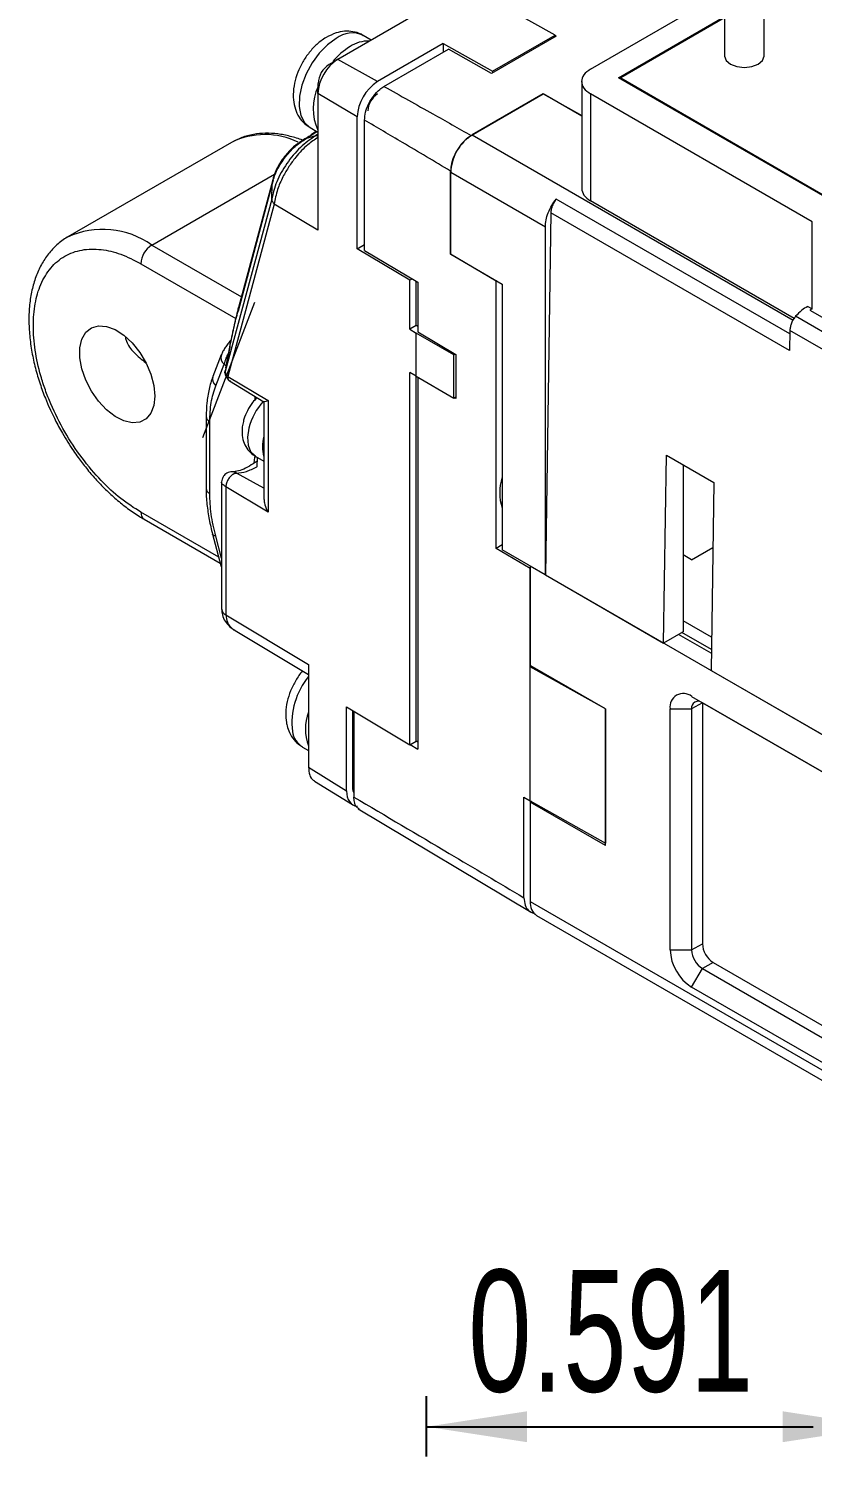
# Model space of a CAD drawing. Header units: inches. Extents: x 0.2 to 16.3, y 0.2 to 11.5.
# Drawn here: x 10.367 to 11.38, y 8.678 to 10.546 of the extents above; entities that cross this region are included whole.
import ezdxf

# ---------------------------------------------------------------- set-up
doc = ezdxf.new("R2010")
doc.units = ezdxf.units.IN
doc.header["$MEASUREMENT"] = 0
doc.linetypes.add('CENTERX2', pattern=[0.8, 0.5, -0.1, 0.1, -0.1])
doc.layers.add('CENTER_LINE', color=7, linetype='CENTERX2')
doc.styles.add('SLDTEXTSTYLE0', font='TXT', dxfattribs={"width": 0.7})
doc.dimstyles.new('SLDDIMSTYLE2', dxfattribs={"dimtxt": 0.15748, "dimasz": 0.13, "dimexe": 0, "dimexo": 0.0625, "dimgap": 0.03937, "dimtad": 1, "dimdec": 3, "dimrnd": 1e-09, "dimdsep": 46, "dimtxsty": 'SLDTEXTSTYLE0', "dimsah": 1, "dimcen": 0.09, "dimadec": 0, "dimazin": 2, "dimtfac": 1, "dimtdec": 3, "dimtofl": 0, "dimtmove": 0, "dimatfit": 3, "dimfxl": 1, "dimfrac": 2, "dimtolj": 1, "dimtzin": 12, "dimarcsym": 0})

# ---------------------------------------------------------------- blocks, each defined once
blk = doc.blocks.new('_D_14')
at = {"layer": 'CENTER_LINE'}
for p, q in [((10.8816, 7.8985), (10.8816, 8.7765)), ((11.4722, 7.8985), (11.4722, 8.7765)), ((10.8816, 8.7371), (11.4722, 8.7371))]:
    blk.add_line(p, q, dxfattribs=at)
for points in [[(10.8816, 8.7371), (11.0116, 8.7171), (11.0116, 8.7571)], [(11.4722, 8.7371), (11.3422, 8.7571), (11.3422, 8.7171)]]:
    blk.add_solid(points, dxfattribs=at)
at = {"layer": 'CENTER_LINE', "insert": (10.9354, 8.9401), "char_height": 0.15748, "attachment_point": 1, "style": 'SLDTEXTSTYLE0'}
blk.add_mtext('0.591', dxfattribs=at)

msp = doc.modelspace()

# ---------------------------------------------------------------- linework, layer by layer
at = {"color": 7, "linetype": 'Continuous', "lineweight": 18}
for p, q in [((11.2671, 10.6391), (11.2671, 10.5105)), ((11.3183, 10.5105), (11.3183, 10.6391)), ((10.914, 10.5914), (10.7666, 10.5063)), ((11.0937, 10.4937), (11.2671, 10.5938)), ((11.0478, 10.5376), (10.9837, 10.5732)), ((11.1299, 10.4824), (11.2671, 10.5617)), ((11.2671, 10.56), (11.1327, 10.4824)), ((10.8099, 10.5313), (10.7996, 10.5372)), ((11.0491, 10.5364), (10.9656, 10.4881)), ((10.967, 10.491), (11.0478, 10.5376)), ((11.0478, 10.5376), (11.0478, 10.5356)), ((11.0478, 10.5371), (11.0491, 10.5364)), ((10.903, 10.5266), (10.8181, 10.4776)), ((10.8264, 10.4713), (10.9099, 10.5195)), ((10.903, 10.5266), (10.967, 10.491)), ((10.903, 10.5266), (10.903, 10.5155)), ((10.9656, 10.4881), (10.9099, 10.5195)), ((10.7666, 10.5063), (10.7554, 10.4996)), ((10.8181, 10.4776), (10.7666, 10.5063)), ((10.967, 10.491), (10.967, 10.489)), ((11.0822, 10.4776), (11.0822, 10.3394)), ((11.411, 10.3201), (11.1299, 10.4824)), ((11.1327, 10.4808), (11.1327, 10.4824)), ((11.1327, 10.4824), (11.411, 10.3217)), ((10.741, 10.462), (10.7412, 10.475)), ((10.741, 10.462), (10.741, 10.2852)), ((10.7916, 10.4317), (10.741, 10.462)), ((10.9392, 10.4078), (11.0324, 10.4616)), ((11.0324, 10.4615), (10.9406, 10.4085)), ((11.0324, 10.4616), (11.0822, 10.4336)), ((11.0324, 10.4615), (11.0324, 10.4616)), ((11.0822, 10.4328), (11.0324, 10.4615)), ((11.3804, 10.296), (11.0937, 10.4615)), ((11.0937, 10.4615), (11.0937, 10.3233)), ((10.7916, 10.2613), (10.7916, 10.4317)), ((10.8012, 10.2588), (10.8012, 10.4277)), ((10.7378, 10.4074), (10.7248, 10.4033)), ((10.7307, 10.4179), (10.741, 10.412)), ((10.741, 10.4096), (10.7378, 10.4074)), ((10.6291, 10.3988), (10.4175, 10.2766)), ((10.6817, 10.3454), (10.6375, 10.1806)), ((10.6824, 10.3503), (10.6382, 10.1853)), ((10.6812, 10.3254), (10.6817, 10.3454)), ((10.683, 10.3496), (10.6817, 10.3454)), ((10.9126, 10.2542), (10.9126, 10.3618)), ((10.9127, 10.3602), (11.0352, 10.2895)), ((10.9127, 10.2542), (10.9127, 10.3602)), ((10.6812, 10.3254), (10.6211, 10.1024)), ((10.6844, 10.319), (10.6242, 10.096)), ((10.741, 10.2852), (10.6844, 10.319)), ((11.3572, 10.1712), (11.0937, 10.3233)), ((11.0422, 10.3078), (11.0352, 9.8395)), ((11.0352, 9.8395), (11.0352, 10.2895)), ((11.3513, 10.1294), (11.0422, 10.3078)), ((11.3804, 10.1834), (11.3804, 10.296)), ((10.7916, 10.2613), (10.8012, 10.2669)), ((10.86, 10.2204), (10.7916, 10.2613)), ((10.8012, 10.2588), (10.87, 10.2182)), ((10.9717, 10.2192), (10.9126, 10.2542)), ((10.9126, 10.2542), (10.9127, 10.2542)), ((10.9127, 10.2542), (10.9795, 10.2156)), ((10.8631, 10.2222), (10.86, 10.2204)), ((10.86, 10.1571), (10.86, 10.2204)), ((10.8682, 10.1618), (10.8682, 10.2192)), ((10.87, 10.2182), (10.87, 10.1539)), ((10.9725, 10.2196), (10.9717, 10.2192)), ((10.9717, 9.8735), (10.9717, 10.2192)), ((10.9795, 10.2156), (10.9795, 9.8716)), ((11.3749, 10.1865), (11.3804, 10.1834)), ((11.3804, 10.1835), (11.3776, 10.1819)), ((10.8682, 10.1618), (10.86, 10.1571)), ((10.87, 10.1608), (10.8682, 10.1618)), ((11.5735, 10.0501), (11.3591, 10.1738)), ((10.86, 10.1571), (10.8682, 10.1522)), ((10.8682, 10.0962), (10.8682, 10.1522)), ((10.9169, 10.1241), (10.8682, 10.1522)), ((10.87, 10.1539), (10.9195, 10.1246)), ((11.3516, 10.1556), (11.3513, 10.1294)), ((11.5725, 10.0281), (11.3516, 10.1556)), ((10.6159, 10.1238), (10.6051, 10.0958)), ((10.6269, 10.134), (10.6207, 10.1029)), ((10.627, 10.1362), (10.6212, 10.107)), ((10.6271, 10.1366), (10.627, 10.1362)), ((10.9169, 10.1241), (10.9187, 10.1251)), ((10.9169, 10.0681), (10.9169, 10.1241)), ((10.9195, 10.1246), (10.9195, 10.0674)), ((10.6087, 10.0838), (10.6194, 10.1117)), ((10.6207, 10.1029), (10.6208, 10.1035)), ((10.6242, 10.096), (10.6765, 10.0648)), ((10.6264, 10.0902), (10.6711, 10.0631)), ((10.8682, 10.0962), (10.86, 10.1011)), ((10.86, 9.6193), (10.86, 10.1011)), ((10.8682, 10.0962), (10.9169, 10.0681)), ((10.8682, 9.6241), (10.8682, 10.0962)), ((10.87, 10.0952), (10.87, 9.6139)), ((10.6594, 10.0702), (10.6594, 10.0655)), ((10.9169, 10.0681), (10.9195, 10.0696)), ((10.9195, 10.0674), (10.9176, 10.0685)), ((10.671, 10.0635), (10.671, 9.9376)), ((10.6765, 10.0648), (10.6765, 9.9205)), ((10.5963, 10.0441), (10.5963, 9.951)), ((10.6009, 9.9445), (10.6009, 10.0376)), ((10.6586, 9.9841), (10.6594, 9.9912)), ((10.6594, 9.9934), (10.6594, 9.9912)), ((10.6594, 9.9912), (10.6597, 9.9932)), ((10.6598, 9.9928), (10.671, 9.9864)), ((10.6622, 9.9915), (10.6621, 9.9859)), ((10.6624, 9.9794), (10.6629, 9.9911)), ((11.1883, 9.7511), (11.192, 9.9943)), ((11.192, 9.9943), (11.2532, 9.9589)), ((10.6619, 9.9792), (10.6624, 9.9794)), ((11.2134, 9.9819), (11.2134, 9.7655)), ((10.6163, 9.959), (10.6163, 9.7953)), ((10.6218, 9.9532), (10.6218, 9.7874)), ((10.6765, 9.9205), (10.6218, 9.9532)), ((10.9787, 9.962), (10.9795, 9.9588)), ((11.2532, 9.9589), (11.2496, 9.7157)), ((10.5159, 9.9113), (10.6146, 9.8544)), ((10.6046, 9.8919), (10.6154, 9.8514)), ((10.9795, 9.878), (10.9717, 9.8735)), ((11.0157, 9.8475), (10.9717, 9.8735)), ((11.0352, 9.8395), (10.9795, 9.8716)), ((11.2245, 9.8587), (11.2134, 9.8651)), ((11.2245, 9.8587), (11.252, 9.8745)), ((10.6154, 9.8514), (10.6163, 9.8494)), ((11.0158, 9.8507), (11.0157, 9.8506)), ((12.1766, 9.1805), (11.0157, 9.8506)), ((11.0157, 9.8506), (11.0157, 9.7221)), ((11.0157, 9.7205), (11.0157, 9.8475)), ((11.0352, 9.8395), (11.1883, 9.7511)), ((10.6218, 9.7874), (10.7287, 9.7235)), ((10.6321, 9.7685), (10.6339, 9.7673)), ((10.6338, 9.7671), (10.7287, 9.7104)), ((11.2502, 9.7586), (11.2134, 9.7799)), ((11.2134, 9.7655), (11.1883, 9.7511)), ((11.2499, 9.7379), (11.2077, 9.7623)), ((11.25, 9.7427), (11.2119, 9.7647)), ((10.7287, 9.7235), (10.7287, 9.5903)), ((11.1132, 9.6658), (11.0157, 9.7221)), ((11.0171, 9.7213), (11.0157, 9.7205)), ((11.0157, 9.5469), (11.0157, 9.7205)), ((11.113, 9.6658), (11.0157, 9.7205)), ((11.2496, 9.7157), (12.0653, 9.2448)), ((11.2245, 9.6819), (12.0513, 9.2046)), ((11.2245, 9.6819), (11.2384, 9.6739)), ((11.2384, 9.6739), (11.2245, 9.6658)), ((12.0517, 9.2044), (11.2384, 9.6739)), ((11.2384, 9.6739), (11.2384, 9.362)), ((10.7779, 9.6684), (10.86, 9.6193)), ((10.7779, 9.5598), (10.7779, 9.6684)), ((10.7861, 9.5644), (10.7861, 9.6635)), ((10.7875, 9.6627), (10.788, 9.6624)), ((10.7875, 9.6627), (10.7875, 9.5518)), ((10.7875, 9.6627), (10.7875, 9.6627)), ((11.1131, 9.6658), (11.113, 9.6658)), ((11.113, 9.6658), (11.113, 9.4922)), ((11.1132, 9.489), (11.1132, 9.6658)), ((11.1967, 9.354), (11.1967, 9.6658)), ((11.1967, 9.6658), (11.2245, 9.6658)), ((11.2245, 9.6658), (11.2245, 9.354)), ((10.86, 9.6193), (10.8682, 9.6241)), ((10.8604, 9.6196), (10.87, 9.6139)), ((10.87, 9.623), (10.8682, 9.6241)), ((10.721, 9.6165), (10.7287, 9.6121)), ((10.7287, 9.5903), (10.7779, 9.5598)), ((10.7364, 9.5725), (10.7857, 9.542)), ((11.0075, 9.5518), (11.0157, 9.5469)), ((11.0075, 9.4216), (11.0075, 9.5518)), ((11.0157, 9.5469), (11.113, 9.4922)), ((11.0157, 9.5469), (11.0157, 9.5452)), ((11.0172, 9.5461), (11.0157, 9.5452)), ((11.1132, 9.489), (11.0157, 9.5452)), ((11.0157, 9.5452), (11.0157, 9.4167)), ((10.7932, 9.5366), (11.0167, 9.403)), ((11.1132, 9.4923), (11.113, 9.4922)), ((11.0157, 9.4167), (12.1766, 8.7465)), ((11.0239, 9.3986), (12.1855, 8.7281)), ((11.2245, 9.354), (11.2384, 9.362)), ((11.1967, 9.354), (11.2245, 9.354)), ((11.2524, 9.3379), (11.2384, 9.3299)), ((11.2524, 9.3379), (12.0792, 8.8606)), ((11.2245, 9.3058), (11.2384, 9.3299)), ((11.2384, 9.3299), (12.0653, 8.8526)), ((12.0513, 8.8285), (11.2245, 9.3058))]:
    msp.add_line(p, q, dxfattribs=at)
at = {"color": 8, "linetype": 'Continuous', "lineweight": 18}
for p, q in [((10.7248, 10.4033), (10.7219, 10.4014)), ((10.7248, 10.4033), (10.7393, 10.4129)), ((10.9406, 10.4085), (11.3557, 10.1688)), ((10.5258, 10.2659), (10.6846, 10.3576)), ((11.3516, 10.151), (11.0493, 10.3255)), ((10.5258, 10.2659), (10.6419, 10.1989)), ((10.5119, 10.2418), (10.6347, 10.1709)), ((11.3776, 10.1819), (11.5818, 10.064)), ((10.6194, 10.1117), (10.6219, 10.1103)), ((10.671, 9.9515), (10.6355, 9.971)), ((10.6125, 9.8623), (10.5119, 9.9203)), ((10.6163, 9.861), (10.6087, 9.8895)), ((10.7875, 9.5636), (10.7861, 9.5644))]:
    msp.add_line(p, q, dxfattribs=at)
at = {"color": 8, "linetype": 'Continuous', "lineweight": 18, "flags": 128}
for points in [[(10.7644, 10.5334), (10.7532, 10.5252), (10.7427, 10.5144), (10.7333, 10.5017), (10.7257, 10.4876), (10.7202, 10.4731), (10.7171, 10.4587), (10.7166, 10.4454), (10.7187, 10.4338), (10.7234, 10.4246), (10.7303, 10.4182), (10.7307, 10.4179)], [(10.6375, 10.1806), (10.6378, 10.1834), (10.6382, 10.1853)], [(10.627, 10.1362), (10.6269, 10.1357), (10.6269, 10.134)], [(10.6515, 10.0292), (10.6497, 10.0174), (10.6505, 10.007), (10.6538, 9.9987), (10.6595, 9.9931), (10.6598, 9.9928)], [(10.6087, 9.8895), (10.6068, 9.8899), (10.6055, 9.8906), (10.6047, 9.8915), (10.6046, 9.8919)], [(10.6163, 9.8502), (10.6155, 9.851), (10.6154, 9.8514)]]:
    msp.add_lwpolyline(points, dxfattribs=at)
at = {"color": 7, "linetype": 'Continuous', "lineweight": 18, "flags": 128}
for points in [[(11.2671, 10.5105), (11.2691, 10.5049), (11.2746, 10.5001)], [(11.2746, 10.5001), (11.2829, 10.4969), (11.2927, 10.4958), (11.3025, 10.4969), (11.3108, 10.5001), (11.3164, 10.5049), (11.3183, 10.5105)], [(10.5299, 10.0706), (10.5286, 10.0584), (10.5248, 10.0484), (10.5186, 10.0411), (10.5103, 10.0368), (10.5005, 10.036), (10.4897, 10.0385), (10.4784, 10.0442), (10.4673, 10.0529), (10.4569, 10.0641), (10.4478, 10.0771), (10.4405, 10.0913), (10.4355, 10.1059), (10.4328, 10.1202), (10.4328, 10.1332), (10.4355, 10.1444), (10.4405, 10.1532), (10.4478, 10.159), (10.4569, 10.1615), (10.4673, 10.1607), (10.4784, 10.1566), (10.4897, 10.1493), (10.5005, 10.1393), (10.5103, 10.1271), (10.5186, 10.1134), (10.5248, 10.0989), (10.5286, 10.0844), (10.5299, 10.0706)]]:
    msp.add_lwpolyline(points, dxfattribs=at)
at = {"color": 8, "linetype": 'Continuous', "lineweight": 18}
for centre, radius, start, end in [((10.7852, 10.5063), 0.0342, 65.0222, 127.4584), ((10.6724, 10.3121), 0.0969, 63.6795, 116.5207), ((10.4624, 10.1771), 0.1092, 54.4963, 114.5938), ((10.6267, 10.1204), 0.0113, 161.5178, 230.0807), ((10.616, 10.0925), 0.0114, 162.8112, 229.9982), ((10.731, 10.0087), 0.0821, 137.8637, 165.526), ((10.6042, 10.0449), 0.00793, 185.9641, 245.6018), ((10.6042, 9.9517), 0.00792, 185.6948, 245.6253), ((10.5218, 9.9194), 0.00995, 174.4495, 233.5036), ((10.626, 9.7963), 0.00975, 185.362, 244.6121), ((10.8035, 9.6473), 0.0962, 141.0321, 186.3985), ((10.7361, 9.6408), 0.0285, 188.442, 238.0121)]:
    msp.add_arc(centre, radius, start, end, dxfattribs=at)
at = {"color": 7, "linetype": 'Continuous', "lineweight": 18}
for centre, radius, start, end in [((10.8314, 10.4447), 0.0923, 122.0085, 140.2843), ((10.8055, 10.4888), 0.0411, 87.2689, 123.9875), ((10.7965, 10.4595), 0.0556, 122.6055, 177.3945), ((10.7721, 10.4736), 0.031, 122.6055, 177.3945), ((10.8491, 10.4291), 0.0575, 122.6055, 177.3945), ((10.8001, 10.4427), 0.0654, 154.4004, 205.3223), ((10.833, 10.4384), 0.0276, 122.6055, 177.3945), ((10.5421, 10.2404), 0.0303, 122.6055, 177.3945), ((10.6297, 10.1027), 0.00862, 181.664, 230.3258), ((10.7129, 10.0052), 0.0439, 163.0818, 196.9541), ((11.0352, 9.9456), 0.0591, 160.5443, 199.4557), ((11.2137, 9.6686), 0.0172, 50.7967, 189.214), ((11.233, 9.6672), 0.0086, 50.7967, 189.214), ((10.7889, 9.6399), 0.0641, 159.9701, 200.0299), ((11.035, 9.4145), 0.0194, 173.7012, 234.9867), ((11.2687, 9.3634), 0.0303, 182.6055, 237.3945), ((11.2571, 9.3567), 0.0605, 182.6055, 237.3945), ((11.2547, 9.3554), 0.0303, 182.6055, 237.3945)]:
    msp.add_arc(centre, radius, start, end, dxfattribs=at)
msp.add_ellipse((10.8058, 9.5759), major_axis=(0.0197, 0.0341), ratio=0.577206, start_param=2.356266, end_param=3.40787, dxfattribs=at)
for points, knots in [([(10.7516, 10.5346), (10.7494, 10.5332), (10.7433, 10.5293), (10.7342, 10.5209), (10.725, 10.5094), (10.7175, 10.4964), (10.7121, 10.4825), (10.709, 10.4681), (10.7087, 10.4543), (10.7112, 10.442), (10.716, 10.4316), (10.7226, 10.4233), (10.7283, 10.4197), (10.7309, 10.418)], [0, 0, 0, 0, 0.058823, 0.158862, 0.258937, 0.359085, 0.460223, 0.563431, 0.670279, 0.761639, 0.847384, 0.929797, 1, 1, 1, 1]), ([(10.7995, 10.5369), (10.7986, 10.5376), (10.7947, 10.5403), (10.7862, 10.5424), (10.7753, 10.543), (10.7634, 10.5407), (10.7559, 10.5368), (10.7516, 10.5346)], [0, 0, 0, 0, 0.064179, 0.286708, 0.502933, 0.723221, 1, 1, 1, 1]), ([(10.8012, 10.4277), (10.8015, 10.4311), (10.8021, 10.438), (10.8064, 10.4492), (10.8128, 10.4594), (10.8199, 10.467), (10.8246, 10.4701), (10.8264, 10.4713)], [0, 0, 0, 0, 0.214702, 0.429404, 0.644089, 0.858766, 1, 1, 1, 1]), ([(10.8264, 10.4713), (10.8475, 10.4594), (10.8851, 10.4383), (10.9227, 10.4171), (10.9392, 10.4078)], [0, 0, 0, 0, 0.560004, 1, 1, 1, 1]), ([(10.9126, 10.3618), (10.8918, 10.3741), (10.8547, 10.3961), (10.8176, 10.418), (10.8012, 10.4277)], [0, 0, 0, 0, 0.560005, 1, 1, 1, 1]), ([(10.7221, 10.4011), (10.7218, 10.4013), (10.7161, 10.4038), (10.705, 10.4069), (10.6889, 10.4102), (10.6729, 10.411), (10.6572, 10.4095), (10.6427, 10.4057), (10.6341, 10.4012), (10.63, 10.3991)], [0, 0, 0, 0, 0.008273, 0.173695, 0.340291, 0.508014, 0.677183, 0.848833, 1, 1, 1, 1]), ([(10.7378, 10.4074), (10.7312, 10.4028), (10.7179, 10.3936), (10.7, 10.3718), (10.6863, 10.3476), (10.6829, 10.3328), (10.6812, 10.3254)], [0, 0, 0, 0, 0.250224, 0.500004, 0.749764, 1, 1, 1, 1]), ([(10.6817, 10.3454), (10.6832, 10.3507), (10.6862, 10.3611), (10.6954, 10.3757), (10.704, 10.3862), (10.7132, 10.3956), (10.7202, 10.4003), (10.7248, 10.4033)], [0, 0, 0, 0, 0.256012, 0.50256, 0.638236, 0.766006, 1, 1, 1, 1]), ([(10.7227, 10.4025), (10.7188, 10.4), (10.7104, 10.3946), (10.6983, 10.382), (10.6895, 10.3689), (10.6841, 10.3572), (10.6827, 10.3513), (10.682, 10.3482)], [0, 0, 0, 0, 0.206748, 0.436121, 0.696813, 0.842091, 1, 1, 1, 1]), ([(10.7388, 10.4132), (10.7372, 10.4121), (10.731, 10.4074), (10.7251, 10.4039), (10.7207, 10.4014)], [0, 0, 0, 0, 0.254513, 1, 1, 1, 1]), ([(10.9392, 10.4078), (10.9362, 10.4057), (10.9302, 10.4016), (10.9223, 10.3917), (10.9163, 10.3805), (10.9131, 10.37), (10.9127, 10.3641), (10.9126, 10.3618)], [0, 0, 0, 0, 0.214702, 0.429406, 0.644091, 0.858768, 1, 1, 1, 1]), ([(10.6812, 10.3254), (10.6813, 10.3249), (10.6813, 10.3238), (10.682, 10.3223), (10.6829, 10.3209), (10.6837, 10.3197), (10.6842, 10.3192), (10.6844, 10.319)], [0, 0, 0, 0, 0.249886, 0.499926, 0.747959, 0.907794, 1, 1, 1, 1]), ([(10.4169, 10.2762), (10.4167, 10.2762), (10.4116, 10.2737), (10.4031, 10.2666), (10.3918, 10.2548), (10.3827, 10.2409), (10.3756, 10.2251), (10.3705, 10.2077), (10.3675, 10.1889), (10.3666, 10.1691), (10.3676, 10.1486), (10.3705, 10.1277), (10.3751, 10.1069), (10.381, 10.0869), (10.3874, 10.0695), (10.394, 10.054), (10.4012, 10.0388), (10.407, 10.0283), (10.4103, 10.0225)], [0, 0, 0, 0, 0.002219, 0.076021, 0.146173, 0.217344, 0.289492, 0.362208, 0.434997, 0.507469, 0.579261, 0.650091, 0.719356, 0.785451, 0.847243, 0.891609, 0.939625, 1, 1, 1, 1]), ([(10.5119, 9.9203), (10.5031, 9.9259), (10.4856, 9.9371), (10.4597, 9.9611), (10.435, 9.9901), (10.4127, 10.0238), (10.3976, 10.0541), (10.388, 10.0785), (10.3805, 10.1019), (10.3743, 10.1302), (10.3719, 10.1619), (10.3743, 10.1908), (10.3818, 10.2163), (10.3946, 10.2375), (10.4127, 10.2528), (10.4313, 10.2595), (10.4477, 10.2611), (10.4642, 10.2602), (10.4856, 10.2554), (10.5031, 10.2463), (10.5119, 10.2418)], [0, 0, 0, 0, 0.060004, 0.11999, 0.184292, 0.249958, 0.315624, 0.3478, 0.380008, 0.439987, 0.5, 0.559978, 0.619991, 0.684293, 0.749959, 0.815625, 0.8478, 0.880009, 0.939979, 1, 1, 1, 1]), ([(10.6269, 10.134), (10.6287, 10.1426), (10.6322, 10.1597), (10.6358, 10.1737), (10.6375, 10.1806)], [0, 0, 0, 0, 0.504153, 1, 1, 1, 1]), ([(10.6383, 10.1856), (10.6364, 10.1783), (10.6326, 10.1635), (10.6289, 10.1456), (10.6271, 10.1367)], [0, 0, 0, 0, 0.500641, 1, 1, 1, 1]), ([(10.4918, 10.1466), (10.4922, 10.1449), (10.4938, 10.1379), (10.5028, 10.1263), (10.5129, 10.118), (10.5182, 10.1136)], [0, 0, 0, 0, 0.135206, 0.543251, 1, 1, 1, 1]), ([(10.6281, 10.1428), (10.6268, 10.1412), (10.6242, 10.1381), (10.6208, 10.1333), (10.6179, 10.1285), (10.6166, 10.1255), (10.616, 10.124)], [0, 0, 0, 0, 0.244288, 0.492398, 0.744267, 1, 1, 1, 1]), ([(10.6207, 10.1004), (10.6206, 10.1006), (10.6204, 10.1015), (10.6206, 10.1023), (10.6207, 10.1029)], [0, 0, 0, 0, 0.312054, 1, 1, 1, 1]), ([(10.6211, 10.1024), (10.6211, 10.1023), (10.621, 10.1022), (10.6209, 10.102), (10.6208, 10.102), (10.6208, 10.1023), (10.6207, 10.1027), (10.6207, 10.1029)], [0, 0, 0, 0, 0.107272, 0.216266, 0.463262, 0.73307, 1, 1, 1, 1]), ([(10.6051, 10.0958), (10.6051, 10.0958), (10.6027, 10.0908), (10.5999, 10.0795), (10.5968, 10.0623), (10.5965, 10.05), (10.5964, 10.044)], [0, 0, 0, 0, 0.003013, 0.342421, 0.68159, 1, 1, 1, 1]), ([(10.6206, 10.1004), (10.6207, 10.0997), (10.621, 10.0982), (10.6219, 10.0959), (10.6234, 10.0936), (10.6252, 10.0916), (10.6268, 10.0904), (10.6278, 10.0899), (10.628, 10.0898)], [0, 0, 0, 0, 0.172719, 0.356783, 0.549204, 0.746378, 0.944678, 1, 1, 1, 1]), ([(10.6242, 10.096), (10.6243, 10.0948), (10.6244, 10.0928), (10.6253, 10.0911), (10.626, 10.0905), (10.6264, 10.0903)], [0, 0, 0, 0, 0.474028, 0.741263, 1, 1, 1, 1]), ([(10.6622, 10.0685), (10.6602, 10.0665), (10.6552, 10.0616), (10.6494, 10.052), (10.6459, 10.0435), (10.6446, 10.0388), (10.6444, 10.0379)], [0, 0, 0, 0, 0.242822, 0.587116, 0.918014, 1, 1, 1, 1]), ([(10.6765, 10.0648), (10.6765, 10.0648), (10.6753, 10.0643), (10.673, 10.0634), (10.6711, 10.0627), (10.6711, 10.0632), (10.6711, 10.0632)], [0, 0, 0, 0, 0.01067, 0.397273, 0.95858, 1, 1, 1, 1]), ([(10.6444, 10.0379), (10.6439, 10.0355), (10.6426, 10.0294), (10.6426, 10.0197), (10.645, 10.0096), (10.65, 10.001), (10.6553, 9.9953), (10.6592, 9.9935), (10.6602, 9.9931)], [0, 0, 0, 0, 0.137899, 0.355793, 0.557301, 0.748796, 0.936757, 1, 1, 1, 1]), ([(10.4103, 10.0225), (10.4149, 10.0148), (10.4214, 10.0041), (10.4319, 9.9892), (10.4414, 9.9769), (10.4531, 9.963), (10.466, 9.9496), (10.48, 9.9368), (10.4947, 9.9251), (10.5068, 9.9166), (10.514, 9.9126), (10.5159, 9.9115)], [0, 0, 0, 0, 0.162265, 0.228166, 0.3371, 0.449485, 0.569311, 0.693516, 0.820931, 0.950672, 1, 1, 1, 1]), ([(10.63, 9.9726), (10.6288, 9.9725), (10.6264, 9.9723), (10.6232, 9.971), (10.6207, 9.9691), (10.6184, 9.9666), (10.6169, 9.9634), (10.6162, 9.9607), (10.6163, 9.9594), (10.6163, 9.9592)], [0, 0, 0, 0, 0.166794, 0.328217, 0.477563, 0.609662, 0.80982, 0.965463, 1, 1, 1, 1]), ([(10.6597, 9.9848), (10.6564, 9.9826), (10.6495, 9.978), (10.64, 9.9741), (10.6333, 9.9727), (10.6301, 9.9726), (10.6292, 9.9726)], [0, 0, 0, 0, 0.283201, 0.584412, 0.884373, 1, 1, 1, 1]), ([(10.6355, 9.971), (10.6397, 9.9714), (10.6482, 9.9722), (10.6574, 9.9768), (10.6619, 9.9792)], [0, 0, 0, 0, 0.5, 1, 1, 1, 1]), ([(10.6616, 9.9863), (10.6612, 9.986), (10.6606, 9.9854), (10.6599, 9.985), (10.6597, 9.9848)], [0, 0, 0, 0, 0.607128, 1, 1, 1, 1]), ([(10.6624, 9.9794), (10.6624, 9.9817), (10.6624, 9.9845), (10.6622, 9.9857), (10.6621, 9.9859)], [0, 0, 0, 0, 0.804617, 1, 1, 1, 1]), ([(10.6313, 9.9697), (10.6301, 9.9688), (10.6276, 9.967), (10.6244, 9.9627), (10.6222, 9.9578), (10.6219, 9.9547), (10.6218, 9.9532)], [0, 0, 0, 0, 0.25, 0.5, 0.75, 1, 1, 1, 1]), ([(10.6313, 9.9697), (10.6321, 9.9701), (10.6335, 9.9708), (10.6349, 9.9709), (10.6355, 9.971)], [0, 0, 0, 0, 0.5237, 1, 1, 1, 1]), ([(10.5964, 9.9509), (10.5964, 9.9506), (10.596, 9.9441), (10.5972, 9.9306), (10.5998, 9.9113), (10.603, 9.8982), (10.6046, 9.8919)], [0, 0, 0, 0, 0.01905, 0.356607, 0.688992, 1, 1, 1, 1]), ([(10.6711, 9.9376), (10.6712, 9.9359), (10.6714, 9.931), (10.6738, 9.9251), (10.6759, 9.9214), (10.6765, 9.9205), (10.6765, 9.9205)], [0, 0, 0, 0, 0.304306, 0.842727, 0.990669, 1, 1, 1, 1]), ([(10.6164, 9.795), (10.6165, 9.7924), (10.6169, 9.7869), (10.6206, 9.7792), (10.6263, 9.7722), (10.6313, 9.7688), (10.6337, 9.7671)], [0, 0, 0, 0, 0.2212657, 0.479283, 0.7396894, 1, 1, 1, 1]), ([(10.721, 9.715), (10.7209, 9.7149), (10.7175, 9.7113), (10.712, 9.7026), (10.7052, 9.6894), (10.7007, 9.6752), (10.6988, 9.6613), (10.6994, 9.6515), (10.7004, 9.6466), (10.7005, 9.6459)], [0, 0, 0, 0, 0.005557, 0.197195, 0.389459, 0.584396, 0.784639, 0.966439, 1, 1, 1, 1]), ([(10.7005, 9.6459), (10.7013, 9.6431), (10.703, 9.6367), (10.708, 9.6279), (10.7142, 9.6206), (10.7193, 9.618), (10.7211, 9.617)], [0, 0, 0, 0, 0.233451, 0.537587, 0.831685, 1, 1, 1, 1]), ([(10.7287, 9.5903), (10.729, 9.5868), (10.7297, 9.58), (10.733, 9.5742), (10.736, 9.5731), (10.7366, 9.5729)], [0, 0, 0, 0, 0.450115, 0.889419, 1, 1, 1, 1]), ([(10.7875, 9.5577), (10.7872, 9.5584), (10.7862, 9.5602), (10.7862, 9.5627), (10.7861, 9.5644)], [0, 0, 0, 0, 0.351562, 1, 1, 1, 1]), ([(10.7875, 9.5518), (10.8286, 9.5275), (10.9019, 9.4842), (10.9752, 9.4407), (11.0075, 9.4216)], [0, 0, 0, 0, 0.560004, 1, 1, 1, 1]), ([(10.7949, 9.5361), (10.7936, 9.5368), (10.7903, 9.5387), (10.788, 9.5446), (10.7876, 9.5497), (10.7875, 9.5518)], [0, 0, 0, 0, 0.277214, 0.713182, 1, 1, 1, 1]), ([(11.0075, 9.4216), (11.0078, 9.4182), (11.0084, 9.4113), (11.0133, 9.4048), (11.0178, 9.4017), (11.0208, 9.402), (11.021, 9.402)], [0, 0, 0, 0, 0.32763, 0.65526, 0.982862, 1, 1, 1, 1])]:
    msp.add_open_spline(points, degree=3, knots=knots, dxfattribs=at)
for points in [[(11.0937, 10.4937), (11.0905, 10.4913), (11.084, 10.4866), (11.0812, 10.4776), (11.084, 10.4686), (11.0905, 10.4639), (11.0937, 10.4615)], [(10.9406, 10.4085), (10.9369, 10.4059), (10.9296, 10.4007), (10.9204, 10.388), (10.914, 10.3736), (10.9132, 10.3647), (10.9127, 10.3602)], [(11.0822, 10.3394), (11.0827, 10.3363), (11.0838, 10.3303), (11.0904, 10.3256), (11.0937, 10.3233)], [(11.0352, 10.2895), (11.0354, 10.2925), (11.0358, 10.2983), (11.0387, 10.3079), (11.0432, 10.3173), (11.0472, 10.3228), (11.0493, 10.3255)], [(11.0493, 10.3255), (11.0483, 10.3242), (11.0463, 10.3215), (11.0441, 10.3169), (11.0426, 10.3122), (11.0424, 10.3093), (11.0422, 10.3078)], [(11.3749, 10.1865), (11.3721, 10.185), (11.3666, 10.182), (11.3616, 10.1766), (11.3591, 10.1738)], [(11.3591, 10.1738), (11.358, 10.1725), (11.3559, 10.1697), (11.3536, 10.165), (11.352, 10.1601), (11.3518, 10.1571), (11.3516, 10.1556)], [(10.6009, 10.0376), (10.6013, 10.0461), (10.6019, 10.063), (10.6064, 10.0768), (10.6087, 10.0838)], [(10.6087, 9.8895), (10.6064, 9.899), (10.6019, 9.9181), (10.6013, 9.9357), (10.6009, 9.9445)]]:
    msp.add_open_spline(points, degree=3, dxfattribs=at)
at = {"color": 8, "linetype": 'Continuous', "lineweight": 18}
for points, knots in [([(10.741, 10.4052), (10.7366, 10.4023), (10.7266, 10.3957), (10.7137, 10.382), (10.7031, 10.3675), (10.6949, 10.3534), (10.6875, 10.3365), (10.6855, 10.3252), (10.6844, 10.319)], [0, 0, 0, 0, 0.162494, 0.365047, 0.49515, 0.632196, 0.796947, 1, 1, 1, 1]), ([(10.7378, 10.4074), (10.7385, 10.4075), (10.7395, 10.4078), (10.7407, 10.4073), (10.741, 10.4071)], [0, 0, 0, 0, 0.754238, 1, 1, 1, 1]), ([(10.625, 10.1259), (10.6249, 10.1259), (10.6235, 10.1237), (10.6215, 10.1188), (10.6202, 10.1143), (10.6194, 10.1117)], [0, 0, 0, 0, 0.018663, 0.426483, 1, 1, 1, 1]), ([(10.6355, 9.971), (10.6346, 9.9715), (10.6327, 9.9724), (10.6308, 9.9725), (10.6299, 9.9726)], [0, 0, 0, 0, 0.495251, 1, 1, 1, 1]), ([(10.6218, 9.9532), (10.6209, 9.9537), (10.6193, 9.9548), (10.6175, 9.9564), (10.6165, 9.9578), (10.616, 9.9588), (10.6163, 9.9591), (10.6163, 9.9592)], [0, 0, 0, 0, 0.244206, 0.489933, 0.738834, 0.992499, 1, 1, 1, 1]), ([(10.6218, 9.7874), (10.6222, 9.7842), (10.6231, 9.7774), (10.6277, 9.7712), (10.6314, 9.7689), (10.6321, 9.7685)], [0, 0, 0, 0, 0.43645, 0.898657, 1, 1, 1, 1])]:
    msp.add_open_spline(points, degree=3, knots=knots, dxfattribs=at)
at = {"layer": 'CENTER_LINE', "linetype": 'CENTERX2', "lineweight": 18}
msp.add_line((10.6589, 10.1916), (10.5915, 10.0167), dxfattribs=at)

# ---------------------------------------------------------------- dimensions: what is measured, and where the dimension line sits
at = {"layer": 'CENTER_LINE'}
dim = msp.add_linear_dim(base=(11.4722, 8.7371), p1=(10.8816, 7.8591), p2=(11.4722, 7.8591), dimstyle='SLDDIMSTYLE2', dxfattribs=at)
dim.commit()
dim.dimension.update_dxf_attribs({"geometry": '_D_14', "text_midpoint": (11.1769, 8.7371), "dimtype": 160})

doc.saveas('drawing.dxf')
